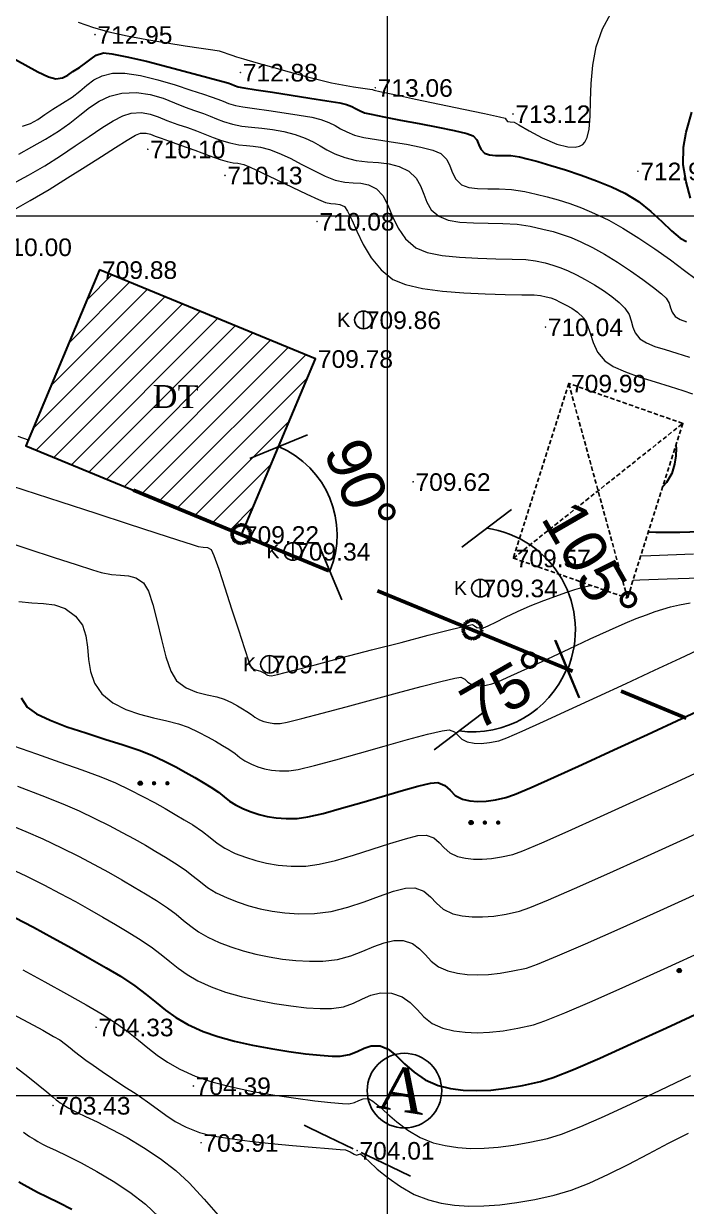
# Model space of a CAD drawing. Header units: feet. Extents: x 3381 to 1374491, y 675186 to 8751562.
# Drawn here: x 686481.6 to 686519.3, y 4375454.9 to 4375522.1 of the extents above; entities that cross this region are included whole.
import ezdxf
from ezdxf.enums import TextEntityAlignment as Align

# ---------------------------------------------------------------- set-up
doc = ezdxf.new("R2010")
doc.units = ezdxf.units.FT
doc.header["$MEASUREMENT"] = 0
doc.header["$PDMODE"] = 34
doc.header["$PDSIZE"] = 0.01
for name, pattern in [('ACAD_ISO02W100', [15, 12, -3]), ('DASHED2', [0.375, 0.25, -0.125]), ('DUZ', [0])]:
    doc.linetypes.add(name, pattern=pattern)
doc.layers.get('0').update_dxf_attribs({"linetype": 'CONTINUOUS'})
doc.layers.get('Defpoints').update_dxf_attribs({"linetype": 'CONTINUOUS'})
for name, color, linetype in [('0_Point_Height', 2, 'CONTINUOUS'), ('0_Point_Point', 7, 'CONTINUOUS'), ('col bitkisi', 7, 'CONTINUOUS'), ('Layer8', 7, 'CONTINUOUS'), ('Lep-Stolb', 7, 'CONTINUOUS'), ('polygon', 5, 'CONTINUOUS'), ('Yazilar', 7, 'CONTINUOUS')]:
    doc.layers.add(name, color=color, linetype=linetype)
for name, color, linetype, lineweight in [('ANA HORIZONTAL', 24, 'CONTINUOUS', 30), ('HORIZANTAL', 24, 'CONTINUOUS', 13), ('km setka', 170, 'CONTINUOUS', 15)]:
    doc.layers.add(name, color=color, linetype=linetype, lineweight=lineweight)
doc.styles.get("Standard").update_dxf_attribs({"font": 'arial.ttf', "height": 2.5})
doc.styles.add('style5', font='ariall.ttf', dxfattribs={"height": 400})
doc.dimstyles.new('ISO-25', dxfattribs={"dimtxt": 2.5, "dimasz": 2.5, "dimexe": 1.25, "dimexo": 0.625, "dimtad": 1, "dimtxsty": 'Standard', "dimblk": 'OBLIQUE', "dimcen": 2.5, "dimadec": 0, "dimazin": 0, "dimtfac": 1, "dimtmove": 0, "dimatfit": 3, "dimldrblk": 'OBLIQUE', "dimfxl": 1, "dimarcsym": 0})

# ---------------------------------------------------------------- blocks, each defined once
blk = doc.blocks.new('_Oblique')
at = {"color": 0, "linetype": 'ByBlock', "lineweight": -2}
blk.add_line((-0.5, -0.5), (0.5, 0.5), dxfattribs=at)
blk = doc.blocks.new('*D24')
at = {"color": 0, "lineweight": -2, "transparency": 16777216}
blk.add_arc((686494.039, 4375493.058), 5.435, 337.61681, 67.18556, dxfattribs=at)
at = {"layer": 'Defpoints', "color": 0, "lineweight": 15, "transparency": 16777216}
for p in [(686498.246, 4375503.059, 709.777), (686498.361, 4375496.354), (686487.901, 4375495.586, 709.273), (686494.039, 4375493.058, 709.223), (686519.337, 4375482.64, 709.019)]:
    blk.add_point(p, dxfattribs=at)
at = {"color": 0, "lineweight": -2, "transparency": 16777216, "xscale": 2.5, "yscale": 2.5, "zscale": 2.5}
for p, rotation in [((686496.147, 4375498.068), 157.1855575495815), ((686499.065, 4375490.988), 247.6168135683002)]:
    blk.add_blockref('_Oblique', p, dxfattribs=dict(at, rotation=rotation))
at = {"color": 0, "lineweight": 25, "transparency": 16777216, "insert": (686500.822, 4375495.854), "char_height": 2.5, "attachment_point": 5, "rotation": 292.40119}
blk.add_mtext('90°', dxfattribs=at)
blk = doc.blocks.new('*D22')
at = {"color": 0, "lineweight": -2, "transparency": 16777216}
blk.add_arc((686507.193, 4375487.641), 5.782, 262.22344, 337.61681, dxfattribs=at)
at = {"layer": 'Defpoints', "color": 0, "lineweight": 15, "transparency": 16777216}
for p in [(686508.868, 4375499.903), (686487.901, 4375495.586, 709.273), (686511.099, 4375483.377), (686519.337, 4375482.64, 709.019), (686496.325, 4375408.056)]:
    blk.add_point(p, dxfattribs=at)
at = {"color": 0, "lineweight": -2, "transparency": 16777216, "xscale": 2.5, "yscale": 2.5, "zscale": 2.5}
for p, rotation in [((686512.54, 4375485.439), 67.6168135668843), ((686506.411, 4375481.912), 172.2234362131593)]:
    blk.add_blockref('_Oblique', p, dxfattribs=dict(at, rotation=rotation))
at = {"color": 0, "lineweight": 25, "transparency": 16777216, "insert": (686509.132, 4375484.273), "char_height": 2.5, "attachment_point": 5, "rotation": 29.92012}
blk.add_mtext('75°', dxfattribs=at)
blk = doc.blocks.new('*D23')
at = {"color": 0, "lineweight": -2, "transparency": 16777216}
blk.add_arc((686507.193, 4375487.641), 5.837, 337.61681, 82.22344, dxfattribs=at)
at = {"layer": 'Defpoints', "color": 0, "lineweight": 15, "transparency": 16777216}
for p in [(686508.868, 4375499.903), (686487.901, 4375495.586, 709.273), (686512.893, 4375488.903), (686519.337, 4375482.64, 709.019), (686496.325, 4375408.056)]:
    blk.add_point(p, dxfattribs=at)
at = {"color": 0, "lineweight": -2, "transparency": 16777216, "xscale": 2.5, "yscale": 2.5, "zscale": 2.5}
for p, rotation in [((686507.983, 4375493.424), 172.2234362131593), ((686512.591, 4375485.418), 247.6168135668843)]:
    blk.add_blockref('_Oblique', p, dxfattribs=dict(at, rotation=rotation))
at = {"color": 0, "lineweight": 25, "transparency": 16777216, "insert": (686513.901, 4375491.501), "char_height": 2.5, "attachment_point": 5, "rotation": 299.92012}
blk.add_mtext('105°', dxfattribs=at)

msp = doc.modelspace()

# ---------------------------------------------------------------- hatches: boundary and pattern name
at = {"lineweight": 15, "ltscale": 15}
h = msp.add_hatch(dxfattribs=at)
h.set_pattern_fill('ANSI31', color=256, scale=8)
h.set_pattern_definition([(45, (4908.6654, 513.1162), (-0.70710678119, 0.70710678119), [])])
h.paths.add_polyline_path([(686485.969, 4375508.115), (686481.762, 4375498.114), (686494.039, 4375493.058), (686498.246, 4375503.059)])
at = {"layer": 'col bitkisi', "ltscale": 1.5}
h = msp.add_hatch(color=256, dxfattribs=at)
edge = h.paths.add_edge_path()
edge.add_arc((686488.279, 4375478.934), 0.125, 0, 360)
h = msp.add_hatch(color=256, dxfattribs=at)
edge = h.paths.add_edge_path()
edge.add_arc((686489.061, 4375478.934), 0.125, 0, 360)
h = msp.add_hatch(color=256, dxfattribs=at)
edge = h.paths.add_edge_path()
edge.add_arc((686489.82, 4375478.934), 0.125, 0, 360)
h = msp.add_hatch(color=256, dxfattribs=at)
edge = h.paths.add_edge_path()
edge.add_arc((686507.097, 4375476.699), 0.125, 0, 360)
h = msp.add_hatch(color=256, dxfattribs=at)
edge = h.paths.add_edge_path()
edge.add_arc((686507.879, 4375476.699), 0.125, 0, 360)
h = msp.add_hatch(color=256, dxfattribs=at)
edge = h.paths.add_edge_path()
edge.add_arc((686508.638, 4375476.699), 0.125, 0, 360)
h = msp.add_hatch(color=256, dxfattribs=at)
edge = h.paths.add_edge_path()
edge.add_arc((686518.94, 4375468.288), 0.125, 0, 360)

# ---------------------------------------------------------------- linework, layer by layer
at = {"linetype": 'Continuous'}
for p, q in [((686485.969, 4375508.115, 1426.376), (686481.762, 4375498.114, 1425.822)), ((686485.969, 4375508.115, 1426.376), (686498.246, 4375503.059, 1426.277)), ((686498.246, 4375503.059, 1426.277), (686494.039, 4375493.058, 1425.723)), ((686481.762, 4375498.114, 1425.822), (686494.039, 4375493.058, 1425.723))]:
    msp.add_line(p, q, dxfattribs=at)
at = {"linetype": 'DASHED2'}
for p, q in [((686512.649, 4375501.66, 1426.491), (686509.5, 4375491.727, 1426.072)), ((686519.139, 4375499.387, 1426.532), (686512.649, 4375501.66, 1426.491)), ((686515.99, 4375489.454, 1426.113), (686512.649, 4375501.66, 1426.491)), ((686509.5, 4375491.727, 1426.072), (686519.139, 4375499.387, 1426.532)), ((686519.139, 4375499.387, 1426.532), (686515.99, 4375489.454, 1426.113)), ((686509.5, 4375491.727, 1426.072), (686515.99, 4375489.454, 1426.113))]:
    msp.add_line(p, q, dxfattribs=at)
at = {"color": 222, "linetype": 'ACAD_ISO02W100', "lineweight": 50}
msp.add_line((686487.901, 4375495.586, 1425.773), (686519.337, 4375482.64, 1425.519), dxfattribs=at)
at = {"color": 7, "lineweight": 30, "elevation": 1426.376}
msp.add_lwpolyline([(686485.969, 4375508.115), (686481.762, 4375498.114), (686494.039, 4375493.058), (686498.246, 4375503.059), (686485.969, 4375508.115)], dxfattribs=at)
at = {"color": 222, "linetype": 'ACAD_ISO02W100', "lineweight": 50}
for centre in [(686494.021, 4375493.093, 1425.723), (686507.175, 4375487.675, 716.5)]:
    msp.add_circle(centre, 0.524, dxfattribs=at)
at = {"color": 7, "linetype": 'DUZ', "lineweight": 25}
msp.add_circle((686503.306, 4375461.465, 2148.531), 2.121, dxfattribs=at)
at = {"linetype": 'Continuous'}
for points, knots in [([(686510.012, 4375551.6, 716.5), (686514.032, 4375544.122, 716.5), (686521.585, 4375530.68, 716.5), (686534.891, 4375512.364, 716.5), (686545.662, 4375492.166, 716.5), (686556.625, 4375474.281, 716.5), (686565.753, 4375456.877, 716.5), (686579.168, 4375438.356, 716.5), (686595.768, 4375424.067, 716.5), (686607.303, 4375409.23, 716.5), (686615.233, 4375398.748, 716.5), (686626.551, 4375386.829, 716.5), (686634.8, 4375376.137, 716.5), (686639.244, 4375370.377, 716.5)], [15.268593, 15.268593, 15.268593, 15.268593, 40.72321, 61.46233, 83.054979, 109.290717, 124.392744, 141.962718, 177.533008, 189.558821, 198.276488, 216.955448, 238.768866, 238.768866, 238.768866, 238.768866]), ([(686507.63, 4375544.568, 716.5), (686503.69, 4375540.805, 716.5), (686503.161, 4375540.754, 716.5), (686501.572, 4375540.595, 716.5), (686500.509, 4375540.478, 716.5), (686497.557, 4375540.071, 716.5), (686495.68, 4375539.717, 716.5), (686492.902, 4375538.839, 716.5), (686491.951, 4375538.468, 716.5), (686490.46, 4375537.731, 716.5), (686489.901, 4375537.414, 716.5), (686488.74, 4375536.659, 716.5), (686488.152, 4375536.212, 716.5), (686487.037, 4375535.263, 716.5), (686486.507, 4375534.759, 716.5), (686485.265, 4375533.488, 716.5), (686484.575, 4375532.701, 716.5), (686483.464, 4375531.383, 716.5), (686483.03, 4375530.853, 716.5), (686482.174, 4375529.807, 716.5), (686481.749, 4375529.286, 716.5), (686480.483, 4375527.731, 716.5), (686479.65, 4375526.703, 716.5), (686477.171, 4375523.635, 716.5), (686475.543, 4375521.612, 716.5), (686472.634, 4375518.017, 716.5), (686471.358, 4375516.447, 716.5), (686469.322, 4375513.968, 716.5), (686468.581, 4375513.07, 716.5), (686467.148, 4375511.349, 716.5), (686466.459, 4375510.526, 716.5), (686465.231, 4375509.072, 716.5), (686464.697, 4375508.443, 716.5), (686463.328, 4375506.842, 716.5), (686462.454, 4375505.837, 716.5), (686461.022, 4375503.895, 716.5), (686460.436, 4375502.985, 716.5), (686459.67, 4375501.332, 716.5), (686459.421, 4375500.628, 716.5), (686459.188, 4375499.506, 716.5), (686459.134, 4375499.113, 716.5), (686459.085, 4375498.319, 716.5), (686459.09, 4375497.923, 716.5), (686459.21, 4375496.323, 716.5), (686459.525, 4375495.15, 716.5), (686460.238, 4375493.306, 716.5), (686460.574, 4375492.599, 716.5), (686461.3, 4375491.263, 716.5), (686461.691, 4375490.631, 716.5), (686462.979, 4375488.709, 716.5), (686463.926, 4375487.515, 716.5), (686465.39, 4375485.581, 716.5), (686465.941, 4375484.83, 716.5), (686466.942, 4375483.299, 716.5), (686467.39, 4375482.522, 716.5), (686468.06, 4375481.052, 716.5), (686468.301, 4375480.365, 716.5), (686468.647, 4375478.929, 716.5), (686468.751, 4375478.188, 716.5), (686468.829, 4375476.591, 716.5), (686468.783, 4375475.737, 716.5), (686468.519, 4375474.057, 716.5), (686468.302, 4375473.226, 716.5), (686467.507, 4375470.992, 716.5), (686466.775, 4375469.639, 716.5), (686465.302, 4375467.492, 716.5), (686464.648, 4375466.664, 716.5), (686463.258, 4375465.056, 716.5), (686462.519, 4375464.273, 716.5), (686461.017, 4375462.721, 716.5), (686460.256, 4375461.952, 716.5), (686458.933, 4375460.568, 716.5), (686458.369, 4375459.96, 716.5), (686457.274, 4375458.707, 716.5), (686456.745, 4375458.068, 716.5), (686455.206, 4375456.121, 716.5), (686454.241, 4375454.784, 716.5), (686452.541, 4375452.32, 716.5), (686451.793, 4375451.199, 716.5), (686450.324, 4375448.93, 716.5), (686449.605, 4375447.784, 716.5), (686447.505, 4375444.309, 716.5), (686446.178, 4375441.946, 716.5), (686443.782, 4375437.257, 716.5), (686442.703, 4375434.936, 716.5), (686441.039, 4375430.912, 716.5), (686440.403, 4375429.228, 716.5), (686439.245, 4375425.822, 716.5), (686438.722, 4375424.105, 716.5), (686437.709, 4375420.477, 716.5), (686437.227, 4375418.564, 716.5), (686436.443, 4375415.272, 716.5), (686436.128, 4375413.895, 716.5), (686435.515, 4375411.13, 716.5), (686435.22, 4375409.742, 716.5), (686434.795, 4375407.569, 716.5), (686434.649, 4375406.794, 716.5), (686434.411, 4375405.394, 716.5), (686434.316, 4375404.775, 716.5), (686434.075, 4375402.811, 716.5), (686434, 4375401.467, 716.5), (686434.002, 4375398.451, 716.5), (686434.124, 4375396.779, 716.5), (686434.564, 4375393.487, 716.5), (686434.88, 4375391.868, 716.5), (686435.52, 4375389.152, 716.5), (686435.813, 4375388.044, 716.5), (686436.379, 4375386.046, 716.5), (686436.644, 4375385.153, 716.5), (686437.137, 4375383.539, 716.5), (686437.363, 4375382.809, 716.5), (686437.859, 4375381.335, 716.5), (686438.128, 4375380.595, 716.5), (686438.584, 4375379.504, 716.5), (686438.741, 4375379.151, 716.5), (686439.243, 4375378.097, 716.5), (686439.605, 4375377.436, 716.5), (686440.286, 4375376.166, 716.5), (686440.605, 4375375.557, 716.5), (686441.004, 4375374.655, 716.5), (686441.125, 4375374.351, 716.5), (686441.312, 4375373.797, 716.5), (686441.382, 4375373.55, 716.5), (686441.505, 4375373.026, 716.5), (686441.557, 4375372.753, 716.5), (686441.691, 4375371.917, 716.5), (686441.754, 4375371.326, 716.5), (686439.569, 4375366.912, 716.5)], [0, 0, 0, 0, 1.504182, 1.504182, 4.512547, 4.512547, 9.897023, 9.897023, 12.795834, 12.795834, 14.604059, 14.604059, 16.662244, 16.662244, 18.72043, 18.72043, 21.69221, 21.69221, 23.690537, 23.690537, 25.688865, 25.688865, 29.68552, 29.68552, 37.678831, 37.678831, 43.858623, 43.858623, 47.338723, 47.338723, 50.479181, 50.479181, 52.843093, 52.843093, 56.452422, 56.452422, 59.343353, 59.343353, 61.301717, 61.301717, 62.310714, 62.310714, 63.319712, 63.319712, 66.426739, 66.426739, 68.50177, 68.50177, 70.576802, 70.576802, 75.092259, 75.092259, 77.984383, 77.984383, 80.876507, 80.876507, 83.368148, 83.368148, 85.859789, 85.859789, 88.693846, 88.693846, 91.527902, 91.527902, 96.504404, 96.504404, 99.813748, 99.813748, 103.123092, 103.123092, 106.359907, 106.359907, 108.778682, 108.778682, 111.197456, 111.197456, 116.035005, 116.035005, 120.025858, 120.025858, 124.016711, 124.016711, 131.998417, 131.998417, 139.538843, 139.538843, 144.840516, 144.840516, 150.142189, 150.142189, 155.992549, 155.992549, 160.212599, 160.212599, 164.43265, 164.43265, 166.77754, 166.77754, 168.584028, 168.584028, 172.423705, 172.423705, 177.221179, 177.221179, 182.018653, 182.018653, 185.384546, 185.384546, 188.140377, 188.140377, 190.397291, 190.397291, 192.654204, 192.654204, 193.73589, 193.73589, 195.899262, 195.899262, 198.062634, 198.062634, 199.190084, 199.190084, 200.13488, 200.13488, 201.079676, 201.079676, 202.923933, 202.923933, 202.923933, 202.923933]), ([(686511.533, 4375538.098, 716.5), (686503.971, 4375537.818, 716.5), (686503.441, 4375537.767, 716.5), (686501.864, 4375537.609, 716.5), (686500.826, 4375537.494, 716.5), (686498.026, 4375537.106, 716.5), (686496.318, 4375536.775, 716.5), (686493.9, 4375536.007, 716.5), (686493.092, 4375535.688, 716.5), (686491.843, 4375535.066, 716.5), (686491.375, 4375534.798, 716.5), (686490.226, 4375534.04, 716.5), (686489.555, 4375533.494, 716.5), (686488.245, 4375532.27, 716.5), (686487.607, 4375531.594, 716.5), (686486.344, 4375530.159, 716.5), (686485.718, 4375529.399, 716.5), (686483.571, 4375526.778, 716.5), (686482.092, 4375524.953, 716.5), (686479.164, 4375521.327, 716.5), (686477.715, 4375519.527, 716.5), (686473.328, 4375514.104, 716.5), (686470.351, 4375510.462, 716.5), (686466.632, 4375506.089, 716.5), (686466.148, 4375505.527, 716.5), (686465.206, 4375504.417, 716.5), (686464.75, 4375503.867, 716.5), (686463.763, 4375502.579, 716.5), (686463.265, 4375501.843, 716.5), (686462.579, 4375500.524, 716.5), (686462.352, 4375499.938, 716.5), (686462.164, 4375499.098, 716.5), (686462.125, 4375498.838, 716.5), (686462.088, 4375498.309, 716.5), (686462.09, 4375498.033, 716.5), (686462.174, 4375496.923, 716.5), (686462.405, 4375496.021, 716.5), (686462.956, 4375494.595, 716.5), (686463.201, 4375494.066, 716.5), (686463.738, 4375493.046, 716.5), (686464.032, 4375492.551, 716.5), (686465.116, 4375490.871, 716.5), (686466.008, 4375489.725, 716.5), (686467.527, 4375487.734, 716.5), (686468.14, 4375486.918, 716.5), (686469.31, 4375485.182, 716.5), (686469.865, 4375484.264, 716.5), (686470.611, 4375482.71, 716.5), (686470.858, 4375482.115, 716.5), (686471.268, 4375480.88, 716.5), (686471.429, 4375480.249, 716.5), (686471.786, 4375478.335, 716.5), (686471.855, 4375477.03, 716.5), (686471.685, 4375474.628, 716.5), (686471.484, 4375473.534, 716.5), (686470.882, 4375471.423, 716.5), (686470.481, 4375470.404, 716.5), (686469.527, 4375468.465, 716.5), (686468.975, 4375467.544, 716.5), (686467.595, 4375465.529, 716.5), (686466.731, 4375464.464, 716.5), (686464.947, 4375462.458, 716.5), (686464.026, 4375461.513, 716.5), (686462.36, 4375459.806, 716.5), (686461.61, 4375459.04, 716.5), (686460.433, 4375457.765, 716.5), (686459.988, 4375457.261, 716.5), (686459.116, 4375456.226, 716.5), (686458.69, 4375455.697, 716.5), (686457.436, 4375454.081, 716.5), (686456.632, 4375452.964, 716.5), (686455.105, 4375450.755, 716.5), (686454.378, 4375449.668, 716.5), (686452.957, 4375447.479, 716.5), (686452.262, 4375446.374, 716.5), (686450.232, 4375443.031, 716.5), (686448.952, 4375440.763, 716.5), (686446.576, 4375436.147, 716.5), (686445.479, 4375433.8, 716.5), (686443.825, 4375429.797, 716.5), (686443.208, 4375428.163, 716.5), (686442.086, 4375424.855, 716.5), (686441.577, 4375423.178, 716.5), (686440.58, 4375419.596, 716.5), (686440.1, 4375417.686, 716.5), (686439.329, 4375414.433, 716.5), (686439.023, 4375413.093, 716.5), (686438.431, 4375410.42, 716.5), (686438.148, 4375409.085, 716.5), (686437.733, 4375406.959, 716.5), (686437.584, 4375406.164, 716.5), (686437.35, 4375404.776, 716.5), (686437.261, 4375404.179, 716.5), (686437.124, 4375402.985, 716.5), (686437.075, 4375402.385, 716.5), (686436.98, 4375400.576, 716.5), (686436.989, 4375399.361, 716.5), (686437.178, 4375396.228, 716.5), (686437.458, 4375394.319, 716.5), (686438.248, 4375390.512, 716.5), (686438.756, 4375388.613, 716.5), (686439.501, 4375386.072, 716.5), (686439.695, 4375385.431, 716.5), (686440.088, 4375384.153, 716.5), (686440.286, 4375383.524, 716.5), (686440.681, 4375382.362, 716.5), (686440.876, 4375381.825, 716.5), (686441.227, 4375380.952, 716.5), (686441.376, 4375380.607, 716.5), (686441.657, 4375380, 716.5), (686441.789, 4375379.734, 716.5), (686442.069, 4375379.19, 716.5), (686442.215, 4375378.915, 716.5), (686442.666, 4375378.074, 716.5), (686442.982, 4375377.495, 716.5), (686443.507, 4375376.423, 716.5), (686443.724, 4375375.943, 716.5), (686444.043, 4375375.1, 716.5), (686444.161, 4375374.747, 716.5), (686444.358, 4375374.028, 716.5), (686444.436, 4375373.671, 716.5), (686444.63, 4375372.612, 716.5), (686444.707, 4375371.924, 716.5), (686444.785, 4375371.182, 716.5), (686444.794, 4375371.101, 716.5), (686446.528, 4375366.789, 716.5)], [0, 0, 0, 0, 1.519576, 1.519576, 4.558728, 4.558728, 9.930594, 9.930594, 12.837598, 12.837598, 14.698947, 14.698947, 17.596272, 17.596272, 20.493598, 20.493598, 23.430765, 23.430765, 30.540606, 30.540606, 37.650448, 37.650448, 51.870131, 51.870131, 53.943342, 53.943342, 56.016553, 56.016553, 58.839775, 58.839775, 61.186701, 61.186701, 62.257023, 62.257023, 63.327345, 63.327345, 66.426341, 66.426341, 68.26825, 68.26825, 70.110159, 70.110159, 74.62153, 74.62153, 77.595, 77.595, 80.568471, 80.568471, 82.304355, 82.304355, 84.04024, 84.04024, 87.512009, 87.512009, 90.504027, 90.504027, 93.496045, 93.496045, 96.488063, 96.488063, 100.372173, 100.372173, 104.256283, 104.256283, 107.517701, 107.517701, 109.618427, 109.618427, 111.719153, 111.719153, 115.920605, 115.920605, 119.858792, 119.858792, 123.796978, 123.796978, 131.673352, 131.673352, 139.553481, 139.553481, 144.894421, 144.894421, 150.235361, 150.235361, 156.190392, 156.190392, 160.321983, 160.321983, 164.453574, 164.453574, 166.899961, 166.899961, 168.797126, 168.797126, 170.694291, 170.694291, 174.488621, 174.488621, 180.488906, 180.488906, 186.48919, 186.48919, 188.508696, 188.508696, 190.528201, 190.528201, 192.322947, 192.322947, 193.52533, 193.52533, 194.478712, 194.478712, 195.432094, 195.432094, 197.338858, 197.338858, 198.784376, 198.784376, 199.759029, 199.759029, 200.733681, 200.733681, 202.682985, 202.682985, 202.923933, 202.923933, 202.923933, 202.923933])]:
    msp.add_open_spline(points, degree=3, knots=knots, dxfattribs=at)
at = {"layer": '0_Point_Point'}
for p in [(686485.702, 4375521.478, 1429.454), (686493.974, 4375519.334, 1429.382), (686501.647, 4375518.464, 1429.557), (686509.477, 4375516.973, 1429.62), (686488.708, 4375514.969, 1426.601), (686516.587, 4375513.722, 1429.401), (686493.098, 4375513.488, 1426.635), (686498.336, 4375510.861, 1426.575), (686485.969, 4375508.115, 1426.376), (686500.974, 4375505.267, 1426.357), (686511.326, 4375504.861, 1426.542), (686498.246, 4375503.059, 1426.277), (686512.649, 4375501.66, 1426.491), (686519.139, 4375499.387, 1426.532), (686503.799, 4375496.067, 1426.116), (686494.039, 4375493.058, 1425.723), (686496.958, 4375492.105, 1425.837), (686509.5, 4375491.727, 1426.072), (686507.62, 4375490.021, 1425.843), (686495.627, 4375485.694, 1425.622), (686485.763, 4375465.067, 1420.827), (686491.295, 4375461.727, 1420.888), (686483.315, 4375460.617, 1419.935), (686491.736, 4375458.502, 1420.413), (686500.613, 4375458.058, 1420.507)]:
    msp.add_point(p, dxfattribs=at)
at = {"layer": 'ANA HORIZONTAL', "color": 16, "lineweight": 30}
for points, elevation in [([(686480.971, 4375520.181), (686481.729, 4375519.764), (686482.449, 4375519.377), (686483.055, 4375519.091), (686483.474, 4375518.98), (686483.855, 4375519.036), (686484.154, 4375519.184), (686484.45, 4375519.391), (686484.823, 4375519.624), (686485.191, 4375519.871), (686485.479, 4375520.114), (686485.779, 4375520.317), (686486.181, 4375520.442), (686486.658, 4375520.401), (686487.519, 4375520.229), (686488.629, 4375519.967), (686489.855, 4375519.656), (686491.064, 4375519.337), (686492.122, 4375519.049), (686492.896, 4375518.835), (686493.251, 4375518.735), (686493.467, 4375518.659), (686493.635, 4375518.59), (686493.852, 4375518.521), (686494.177, 4375518.464), (686494.865, 4375518.355), (686495.8, 4375518.21), (686496.862, 4375518.046), (686497.933, 4375517.879), (686498.895, 4375517.724), (686499.629, 4375517.598), (686500.018, 4375517.516), (686500.308, 4375517.403), (686500.524, 4375517.284), (686500.74, 4375517.163), (686501.029, 4375517.044), (686501.412, 4375516.954), (686502.135, 4375516.811), (686503.084, 4375516.631), (686504.144, 4375516.43), (686505.2, 4375516.223), (686506.14, 4375516.027), (686506.847, 4375515.857), (686507.209, 4375515.729), (686507.423, 4375515.496), (686507.534, 4375515.229), (686507.645, 4375514.967), (686507.862, 4375514.749), (686508.141, 4375514.651), (686508.488, 4375514.622), (686508.894, 4375514.621), (686509.351, 4375514.606), (686509.85, 4375514.534), (686510.277, 4375514.429), (686510.885, 4375514.265), (686511.629, 4375514.049), (686512.465, 4375513.79), (686513.349, 4375513.496), (686514.237, 4375513.174), (686515.085, 4375512.832), (686515.849, 4375512.479), (686516.619, 4375512.004), (686517.314, 4375511.438), (686517.938, 4375510.854), (686518.495, 4375510.323), (686518.989, 4375509.916), (686519.342, 4375509.728)], 1429), ([(686519.571, 4375512.182), (686519.327, 4375513.111), (686519.166, 4375514.092), (686519.17, 4375515.086), (686519.337, 4375515.941), (686519.658, 4375517.07)], 1429), ([(686518.74, 4375498.127), (686518.765, 4375497.985), (686518.751, 4375497.543), (686518.658, 4375497.07), (686518.506, 4375496.544), (686518.212, 4375496.037), (686518.002, 4375495.801)], 1426.5), ([(686517.187, 4375493.229), (686517.604, 4375493.206), (686518.978, 4375493.21), (686520.679, 4375493.266)], 1426.5)]:
    msp.add_lwpolyline(points, dxfattribs=dict(at, elevation=elevation))
at = {"layer": 'ANA HORIZONTAL', "color": 32, "lineweight": 30}
for points, elevation in [([(686481.5, 4375483.794), (686481.848, 4375483.265), (686482.367, 4375482.888), (686483.146, 4375482.515), (686484.108, 4375482.148), (686485.174, 4375481.792), (686486.268, 4375481.449), (686487.31, 4375481.124), (686488.223, 4375480.82), (686488.929, 4375480.54), (686489.654, 4375480.194), (686490.297, 4375479.865), (686490.87, 4375479.553), (686491.385, 4375479.258), (686491.855, 4375478.98), (686492.291, 4375478.717), (686492.722, 4375478.427), (686493.049, 4375478.166), (686493.347, 4375477.926), (686493.687, 4375477.701), (686494.143, 4375477.482), (686494.588, 4375477.313), (686495.037, 4375477.168), (686495.506, 4375477.052), (686496.013, 4375476.971), (686496.575, 4375476.929), (686497.208, 4375476.931), (686497.816, 4375477.018), (686498.684, 4375477.223), (686499.73, 4375477.511), (686500.874, 4375477.845), (686502.034, 4375478.191), (686503.128, 4375478.513), (686504.075, 4375478.776), (686504.792, 4375478.944), (686505.2, 4375478.982), (686505.608, 4375478.81), (686505.897, 4375478.534), (686506.188, 4375478.243), (686506.602, 4375478.028), (686507.022, 4375477.938), (686507.466, 4375477.904), (686507.947, 4375477.924), (686508.478, 4375477.997), (686509.071, 4375478.12), (686509.565, 4375478.301), (686510.509, 4375478.701), (686511.819, 4375479.282), (686513.414, 4375480.003), (686515.212, 4375480.826), (686517.129, 4375481.709), (686519.084, 4375482.613), (686520.995, 4375483.498)], 1424), ([(686481.146, 4375471.312), (686482.204, 4375470.747), (686483.297, 4375470.153), (686484.38, 4375469.554), (686485.411, 4375468.973), (686486.348, 4375468.435), (686487.148, 4375467.962), (686487.965, 4375467.429), (686488.622, 4375466.935), (686489.184, 4375466.473), (686489.721, 4375466.038), (686490.3, 4375465.623), (686490.989, 4375465.221), (686491.855, 4375464.826), (686492.69, 4375464.534), (686493.641, 4375464.274), (686494.663, 4375464.045), (686495.708, 4375463.851), (686496.729, 4375463.69), (686497.681, 4375463.566), (686498.515, 4375463.479), (686499.185, 4375463.431), (686499.645, 4375463.423), (686500.182, 4375463.514), (686500.615, 4375463.692), (686501.006, 4375463.883), (686501.42, 4375464.012), (686501.917, 4375464.006), (686502.374, 4375463.815), (686502.829, 4375463.454), (686503.312, 4375462.996), (686503.852, 4375462.512), (686504.478, 4375462.075), (686505.22, 4375461.758), (686505.923, 4375461.593), (686506.65, 4375461.496), (686507.413, 4375461.465), (686508.223, 4375461.5), (686509.09, 4375461.597), (686510.025, 4375461.757), (686511.04, 4375461.977), (686511.766, 4375462.215), (686512.913, 4375462.674), (686514.414, 4375463.319), (686516.201, 4375464.116), (686518.207, 4375465.031), (686520.366, 4375466.03)], 1421.5), ([(686481.377, 4375456.285), (686481.673, 4375456.113), (686482.046, 4375455.896), (686482.437, 4375455.69), (686482.981, 4375455.43), (686483.644, 4375455.11), (686484.394, 4375454.723)], 1419)]:
    msp.add_lwpolyline(points, dxfattribs=dict(at, elevation=elevation))
at = {"layer": 'col bitkisi', "lineweight": 13, "ltscale": 1.5}
for centre in [(686488.279, 4375478.934, 716.5), (686507.097, 4375476.699, 716.5), (686518.94, 4375468.288, 716.5)]:
    msp.add_circle(centre, 0.125, dxfattribs=at)
at = {"layer": 'HORIZANTAL', "color": 16, "linetype": 'Continuous', "lineweight": 20, "elevation": 1429.5}
msp.add_lwpolyline([(686484.752, 4375522.201), (686485.609, 4375521.885), (686486.487, 4375521.64), (686487.528, 4375521.411), (686488.653, 4375521.202), (686489.783, 4375521.015), (686490.838, 4375520.853), (686491.738, 4375520.721), (686492.405, 4375520.621), (686492.758, 4375520.558), (686493.043, 4375520.473), (686493.261, 4375520.394), (686493.478, 4375520.31), (686493.76, 4375520.215), (686494.146, 4375520.102), (686494.845, 4375519.903), (686495.747, 4375519.65), (686496.739, 4375519.375), (686497.711, 4375519.112), (686498.551, 4375518.892), (686499.148, 4375518.748), (686499.782, 4375518.623), (686500.407, 4375518.519), (686500.947, 4375518.439), (686501.33, 4375518.387), (686501.48, 4375518.367), (686501.532, 4375518.343), (686501.584, 4375518.319), (686501.907, 4375518.251), (686502.748, 4375518.074), (686503.936, 4375517.824), (686505.297, 4375517.537), (686506.661, 4375517.249), (686507.853, 4375516.995), (686508.703, 4375516.811), (686509.038, 4375516.732), (686509.101, 4375516.636), (686509.165, 4375516.543), (686509.314, 4375516.524), (686509.549, 4375516.501), (686509.82, 4375516.35), (686510.391, 4375516.013), (686511.146, 4375515.61), (686511.971, 4375515.26), (686512.604, 4375515.097), (686513.026, 4375515.084), (686513.267, 4375515.141), (686513.373, 4375515.192), (686513.445, 4375515.241), (686513.568, 4375515.371), (686513.705, 4375515.635), (686513.816, 4375516.105), (686513.877, 4375516.851), (686513.898, 4375517.734), (686513.927, 4375518.713), (686514.016, 4375519.746), (686514.212, 4375520.791), (686514.566, 4375521.807), (686515.05, 4375522.684)], dxfattribs=at)
at = {"layer": 'HORIZANTAL', "color": 32, "linetype": 'Continuous', "lineweight": 13}
for points, elevation in [([(686481.581, 4375516.283), (686482.041, 4375516.432), (686482.449, 4375516.657), (686482.854, 4375516.937), (686483.306, 4375517.252), (686483.854, 4375517.582), (686484.398, 4375517.924), (686484.839, 4375518.275), (686485.234, 4375518.611), (686485.639, 4375518.91), (686486.112, 4375519.148), (686486.707, 4375519.302), (686487.41, 4375519.302), (686488.299, 4375519.157), (686489.281, 4375518.916), (686490.264, 4375518.626), (686491.157, 4375518.336), (686491.868, 4375518.094), (686492.304, 4375517.95), (686492.697, 4375517.817), (686492.997, 4375517.694), (686493.298, 4375517.576), (686493.693, 4375517.457), (686494.114, 4375517.377), (686494.777, 4375517.277), (686495.591, 4375517.163), (686496.466, 4375517.04), (686497.312, 4375516.913), (686498.038, 4375516.786), (686498.555, 4375516.664), (686499.011, 4375516.494), (686499.36, 4375516.316), (686499.672, 4375516.133), (686500.019, 4375515.95), (686500.474, 4375515.769), (686500.986, 4375515.644), (686501.707, 4375515.519), (686502.548, 4375515.388), (686503.424, 4375515.249), (686504.245, 4375515.095), (686504.926, 4375514.922), (686505.379, 4375514.725), (686505.71, 4375514.395), (686505.896, 4375514.018), (686506.036, 4375513.629), (686506.225, 4375513.263), (686506.559, 4375512.955), (686506.97, 4375512.796), (686507.469, 4375512.734), (686508.045, 4375512.724), (686508.69, 4375512.722), (686509.394, 4375512.684), (686510.15, 4375512.566), (686510.801, 4375512.419), (686511.431, 4375512.265), (686512.059, 4375512.091), (686512.705, 4375511.884), (686513.386, 4375511.63), (686514.121, 4375511.316), (686514.929, 4375510.93), (686515.736, 4375510.483), (686516.629, 4375509.924), (686517.549, 4375509.305), (686518.44, 4375508.675), (686519.243, 4375508.086), (686519.9, 4375507.589)], 1428.5), ([(686481.368, 4375514.691), (686482.105, 4375515.109), (686482.886, 4375515.54), (686483.625, 4375515.988), (686484.264, 4375516.453), (686484.84, 4375516.91), (686485.388, 4375517.335), (686485.946, 4375517.701), (686486.549, 4375517.985), (686487.234, 4375518.161), (686488.069, 4375518.2), (686488.85, 4375518.085), (686489.573, 4375517.872), (686490.235, 4375517.612), (686490.831, 4375517.359), (686491.357, 4375517.165), (686491.866, 4375516.997), (686492.262, 4375516.84), (686492.623, 4375516.691), (686493.022, 4375516.543), (686493.534, 4375516.393), (686494.049, 4375516.29), (686494.604, 4375516.22), (686495.192, 4375516.159), (686495.806, 4375516.086), (686496.442, 4375515.978), (686497.092, 4375515.813), (686497.666, 4375515.605), (686498.117, 4375515.388), (686498.507, 4375515.166), (686498.897, 4375514.941), (686499.347, 4375514.716), (686499.918, 4375514.494), (686500.568, 4375514.335), (686501.207, 4375514.258), (686501.831, 4375514.211), (686502.433, 4375514.141), (686503.008, 4375513.995), (686503.55, 4375513.722), (686503.966, 4375513.33), (686504.222, 4375512.885), (686504.399, 4375512.416), (686504.576, 4375511.953), (686504.835, 4375511.525), (686505.256, 4375511.161), (686505.791, 4375510.947), (686506.465, 4375510.832), (686507.234, 4375510.784), (686508.059, 4375510.769), (686508.897, 4375510.755), (686509.708, 4375510.71), (686510.45, 4375510.599), (686511.174, 4375510.435), (686511.765, 4375510.288), (686512.283, 4375510.133), (686512.79, 4375509.946), (686513.345, 4375509.703), (686514.009, 4375509.38), (686514.689, 4375509.007), (686515.427, 4375508.552), (686516.172, 4375508.057), (686516.872, 4375507.564), (686517.477, 4375507.113), (686517.933, 4375506.747), (686518.192, 4375506.507), (686518.362, 4375506.229), (686518.442, 4375505.961), (686518.527, 4375505.705), (686518.714, 4375505.457), (686518.986, 4375505.288), (686519.358, 4375505.151)], 1428), ([(686480.967, 4375512.99), (686481.917, 4375513.498), (686482.844, 4375514.03), (686483.734, 4375514.595), (686484.578, 4375515.162), (686485.366, 4375515.702), (686486.088, 4375516.187), (686486.734, 4375516.588), (686487.295, 4375516.875), (686487.761, 4375517.02), (686488.35, 4375517.052), (686488.838, 4375516.968), (686489.296, 4375516.803), (686489.796, 4375516.595), (686490.411, 4375516.38), (686490.964, 4375516.2), (686491.476, 4375516.011), (686491.96, 4375515.82), (686492.428, 4375515.637), (686492.895, 4375515.47), (686493.374, 4375515.329), (686493.892, 4375515.223), (686494.314, 4375515.176), (686494.702, 4375515.146), (686495.12, 4375515.089), (686495.629, 4375514.961), (686496.169, 4375514.753), (686496.8, 4375514.453), (686497.478, 4375514.106), (686498.16, 4375513.755), (686498.803, 4375513.445), (686499.363, 4375513.22), (686499.917, 4375513.091), (686500.392, 4375513.058), (686500.827, 4375513.038), (686501.257, 4375512.951), (686501.721, 4375512.718), (686502.075, 4375512.335), (686502.356, 4375511.789), (686502.625, 4375511.149), (686502.941, 4375510.486), (686503.364, 4375509.869), (686503.953, 4375509.368), (686504.599, 4375509.105), (686505.449, 4375508.932), (686506.431, 4375508.828), (686507.472, 4375508.773), (686508.497, 4375508.747), (686509.434, 4375508.728), (686510.21, 4375508.696), (686510.751, 4375508.631), (686511.309, 4375508.504), (686511.754, 4375508.388), (686512.153, 4375508.255), (686512.575, 4375508.078), (686513.089, 4375507.83), (686513.592, 4375507.565), (686514.111, 4375507.264), (686514.622, 4375506.94), (686515.097, 4375506.605), (686515.511, 4375506.268), (686515.837, 4375505.943), (686516.081, 4375505.571), (686516.208, 4375505.211), (686516.299, 4375504.864), (686516.438, 4375504.527), (686516.704, 4375504.199), (686517.069, 4375503.96), (686517.552, 4375503.763), (686518.134, 4375503.581), (686518.795, 4375503.388), (686519.517, 4375503.155)], 1427.5), ([(686480.949, 4375511.455), (686482.015, 4375512.052), (686483.091, 4375512.69), (686484.144, 4375513.341), (686485.146, 4375513.974), (686486.064, 4375514.563), (686486.868, 4375515.076), (686487.527, 4375515.486), (686488.011, 4375515.764), (686488.288, 4375515.88), (686488.606, 4375515.889), (686488.867, 4375515.823), (686489.132, 4375515.715), (686489.464, 4375515.596), (686489.891, 4375515.451), (686490.573, 4375515.206), (686491.377, 4375514.913), (686492.173, 4375514.623), (686492.829, 4375514.39), (686493.215, 4375514.265), (686493.555, 4375514.205), (686493.831, 4375514.182), (686494.166, 4375514.11), (686494.527, 4375513.959), (686495.183, 4375513.653), (686496.017, 4375513.254), (686496.914, 4375512.823), (686497.756, 4375512.42), (686498.426, 4375512.107), (686498.808, 4375511.945), (686499.12, 4375511.879), (686499.382, 4375511.867), (686499.628, 4375511.836), (686499.891, 4375511.714), (686500.073, 4375511.459), (686500.304, 4375510.963), (686500.597, 4375510.304), (686500.965, 4375509.559), (686501.421, 4375508.804), (686501.978, 4375508.117), (686502.65, 4375507.574), (686503.372, 4375507.273), (686504.341, 4375507.053), (686505.475, 4375506.902), (686506.69, 4375506.804), (686507.901, 4375506.748), (686509.027, 4375506.719), (686509.983, 4375506.704), (686510.685, 4375506.69), (686511.051, 4375506.663), (686511.375, 4375506.589), (686511.627, 4375506.517), (686511.87, 4375506.423), (686512.169, 4375506.281), (686512.507, 4375506.114), (686512.832, 4375505.936), (686513.153, 4375505.705), (686513.483, 4375505.378), (686513.701, 4375504.999), (686513.863, 4375504.514), (686514.037, 4375503.976), (686514.291, 4375503.434), (686514.695, 4375502.941), (686515.183, 4375502.623), (686515.878, 4375502.315), (686516.701, 4375502.022), (686517.573, 4375501.748), (686518.415, 4375501.494), (686519.147, 4375501.265), (686519.69, 4375501.065)], 1427), ([(686481.306, 4375498.658), (686481.906, 4375498.455)], 1426), ([(686479.526, 4375496.298), (686481.648, 4375495.612), (686483.751, 4375494.931), (686485.756, 4375494.281), (686487.586, 4375493.688), (686489.161, 4375493.177), (686490.404, 4375492.774), (686491.235, 4375492.506), (686491.576, 4375492.397), (686491.864, 4375492.354), (686492.1, 4375492.332), (686492.317, 4375492.216), (686492.471, 4375491.877), (686492.743, 4375491.107), (686493.091, 4375490.05), (686493.477, 4375488.85), (686493.859, 4375487.653), (686494.199, 4375486.601), (686494.456, 4375485.839), (686494.591, 4375485.512), (686494.777, 4375485.395), (686494.976, 4375485.343), (686495.123, 4375485.307), (686495.275, 4375485.228), (686495.376, 4375485.169), (686495.445, 4375485.121), (686495.516, 4375485.077), (686495.617, 4375485.05), (686495.746, 4375485.035), (686496.08, 4375485.118), (686496.95, 4375485.343), (686498.223, 4375485.673), (686499.764, 4375486.074), (686501.44, 4375486.51), (686503.118, 4375486.944), (686504.663, 4375487.343), (686505.943, 4375487.67), (686506.823, 4375487.89), (686507.17, 4375487.967), (686507.299, 4375487.883), (686507.431, 4375487.789), (686507.56, 4375487.768), (686507.711, 4375487.774), (686507.89, 4375487.806), (686508.099, 4375487.895), (686508.504, 4375488.094), (686509.061, 4375488.37), (686509.728, 4375488.688), (686510.464, 4375489.016), (686511.226, 4375489.319), (686511.91, 4375489.572), (686512.48, 4375489.778), (686513, 4375489.949), (686513.531, 4375490.097), (686513.91, 4375490.183)], 1425.5), ([(686480.189, 4375492.816), (686481.878, 4375492.263), (686483.388, 4375491.77), (686484.64, 4375491.363), (686485.554, 4375491.07), (686486.052, 4375490.916), (686486.64, 4375490.802), (686487.15, 4375490.767), (686487.608, 4375490.73), (686488.035, 4375490.61), (686488.456, 4375490.327), (686488.742, 4375489.858), (686488.999, 4375489.087), (686489.242, 4375488.13), (686489.484, 4375487.102), (686489.739, 4375486.121), (686490.021, 4375485.302), (686490.343, 4375484.763), (686490.88, 4375484.356), (686491.479, 4375484.109), (686492.081, 4375483.96), (686492.628, 4375483.85), (686493.059, 4375483.718), (686493.463, 4375483.521), (686493.803, 4375483.339), (686494.092, 4375483.172), (686494.348, 4375483.019), (686494.599, 4375482.84), (686494.793, 4375482.686), (686495.058, 4375482.545), (686495.314, 4375482.451), (686495.581, 4375482.38), (686495.88, 4375482.339), (686496.234, 4375482.334), (686496.639, 4375482.414), (686497.472, 4375482.62), (686498.624, 4375482.922), (686499.987, 4375483.286), (686501.452, 4375483.68), (686502.91, 4375484.072), (686504.254, 4375484.429), (686505.375, 4375484.72), (686506.164, 4375484.911), (686506.513, 4375484.972), (686506.747, 4375484.855), (686506.917, 4375484.677), (686507.154, 4375484.535), (686507.396, 4375484.488), (686507.657, 4375484.48), (686507.949, 4375484.511), (686508.284, 4375484.578), (686508.647, 4375484.719), (686509.358, 4375485.036), (686510.326, 4375485.483), (686511.461, 4375486.013), (686512.672, 4375486.58), (686513.87, 4375487.139), (686514.965, 4375487.642), (686515.865, 4375488.043), (686516.482, 4375488.296), (686517.076, 4375488.516), (686517.564, 4375488.692), (686518, 4375488.835), (686518.442, 4375488.958), (686518.945, 4375489.071), (686519.566, 4375489.186)], 1425), ([(686516.75, 4375491.852), (686517.324, 4375491.876), (686519.739, 4375491.981)], 1426), ([(686516.314, 4375490.476), (686516.691, 4375490.495), (686518.256, 4375490.555), (686520.136, 4375490.616)], 1425.5), ([(686481.367, 4375489.262), (686482.111, 4375489.196), (686482.782, 4375489.16), (686483.404, 4375489.074), (686484.001, 4375488.86), (686484.595, 4375488.439), (686484.988, 4375487.918), (686485.191, 4375487.317), (686485.281, 4375486.661), (686485.337, 4375485.978), (686485.44, 4375485.291), (686485.666, 4375484.628), (686486.096, 4375484.014), (686486.721, 4375483.509), (686487.45, 4375483.134), (686488.235, 4375482.858), (686489.029, 4375482.65), (686489.785, 4375482.48), (686490.456, 4375482.317), (686490.994, 4375482.129), (686491.588, 4375481.843), (686492.104, 4375481.574), (686492.554, 4375481.323), (686492.955, 4375481.087), (686493.319, 4375480.868), (686493.679, 4375480.621), (686493.946, 4375480.402), (686494.221, 4375480.203), (686494.6, 4375480.014), (686494.97, 4375479.875), (686495.346, 4375479.762), (686495.75, 4375479.68), (686496.201, 4375479.635), (686496.721, 4375479.632), (686497.264, 4375479.724), (686498.194, 4375479.952), (686499.395, 4375480.274), (686500.753, 4375480.652), (686502.152, 4375481.046), (686503.477, 4375481.415), (686504.613, 4375481.719), (686505.444, 4375481.92), (686505.857, 4375481.977), (686506.154, 4375481.852), (686506.364, 4375481.651), (686506.576, 4375481.439), (686506.878, 4375481.281), (686507.263, 4375481.206), (686507.679, 4375481.194), (686508.145, 4375481.242), (686508.678, 4375481.349), (686509.129, 4375481.518), (686510.006, 4375481.898), (686511.215, 4375482.443), (686512.664, 4375483.107), (686514.261, 4375483.845), (686515.911, 4375484.611), (686517.524, 4375485.36), (686519.005, 4375486.047), (686520.263, 4375486.624)], 1424.5), ([(686481.061, 4375481.065), (686482.381, 4375480.604), (686483.709, 4375480.142), (686484.957, 4375479.7), (686486.038, 4375479.297), (686486.865, 4375478.951), (686487.684, 4375478.562), (686488.423, 4375478.189), (686489.092, 4375477.833), (686489.701, 4375477.492), (686490.258, 4375477.168), (686490.776, 4375476.859), (686491.262, 4375476.566), (686491.826, 4375476.187), (686492.255, 4375475.846), (686492.644, 4375475.532), (686493.089, 4375475.237), (686493.685, 4375474.951), (686494.268, 4375474.729), (686494.854, 4375474.539), (686495.468, 4375474.389), (686496.132, 4375474.283), (686496.867, 4375474.227), (686497.696, 4375474.229), (686498.462, 4375474.329), (686499.39, 4375474.552), (686500.412, 4375474.853), (686501.46, 4375475.188), (686502.465, 4375475.514), (686503.359, 4375475.784), (686504.075, 4375475.957), (686504.543, 4375475.987), (686504.975, 4375475.827), (686505.29, 4375475.567), (686505.568, 4375475.266), (686505.887, 4375474.982), (686506.326, 4375474.774), (686506.769, 4375474.673), (686507.232, 4375474.623), (686507.723, 4375474.621), (686508.253, 4375474.665), (686508.831, 4375474.756), (686509.465, 4375474.891), (686510.035, 4375475.097), (686511.115, 4375475.551), (686512.618, 4375476.212), (686514.459, 4375477.039), (686516.549, 4375477.989), (686518.801, 4375479.021), (686521.13, 4375480.093)], 1423.5), ([(686481.287, 4375478.762), (686482.683, 4375478.232), (686483.883, 4375477.756), (686484.8, 4375477.363), (686485.691, 4375476.94), (686486.506, 4375476.534), (686487.252, 4375476.143), (686487.937, 4375475.768), (686488.569, 4375475.407), (686489.157, 4375475.062), (686489.709, 4375474.731), (686490.233, 4375474.415), (686490.829, 4375474.022), (686491.295, 4375473.661), (686491.699, 4375473.328), (686492.11, 4375473.014), (686492.597, 4375472.713), (686493.228, 4375472.42), (686493.845, 4375472.182), (686494.463, 4375471.973), (686495.1, 4375471.798), (686495.773, 4375471.661), (686496.5, 4375471.567), (686497.297, 4375471.521), (686498.183, 4375471.528), (686499.132, 4375471.644), (686500.086, 4375471.885), (686501.016, 4375472.195), (686501.892, 4375472.517), (686502.682, 4375472.795), (686503.357, 4375472.972), (686503.887, 4375472.991), (686504.41, 4375472.798), (686504.793, 4375472.483), (686505.13, 4375472.117), (686505.517, 4375471.773), (686506.049, 4375471.52), (686506.587, 4375471.398), (686507.149, 4375471.337), (686507.745, 4375471.334), (686508.388, 4375471.389), (686509.089, 4375471.499), (686509.859, 4375471.663), (686510.432, 4375471.865), (686511.496, 4375472.306), (686512.979, 4375472.95), (686514.809, 4375473.764), (686516.914, 4375474.713), (686519.221, 4375475.763), (686521.658, 4375476.879)], 1423), ([(686480.539, 4375476.702), (686481.77, 4375476.196), (686482.735, 4375475.774), (686483.797, 4375475.271), (686484.766, 4375474.787), (686485.654, 4375474.322), (686486.47, 4375473.875), (686487.223, 4375473.446), (686487.924, 4375473.034), (686488.581, 4375472.641), (686489.205, 4375472.264), (686489.824, 4375471.86), (686490.321, 4375471.486), (686490.747, 4375471.136), (686491.154, 4375470.807), (686491.593, 4375470.492), (686492.114, 4375470.188), (686492.77, 4375469.888), (686493.436, 4375469.64), (686494.134, 4375469.418), (686494.858, 4375469.227), (686495.603, 4375469.068), (686496.362, 4375468.946), (686497.131, 4375468.863), (686497.902, 4375468.822), (686498.67, 4375468.826), (686499.501, 4375468.926), (686500.253, 4375469.128), (686500.936, 4375469.386), (686501.564, 4375469.649), (686502.147, 4375469.871), (686502.699, 4375470.003), (686503.23, 4375469.996), (686503.758, 4375469.819), (686504.157, 4375469.532), (686504.494, 4375469.185), (686504.832, 4375468.826), (686505.237, 4375468.504), (686505.773, 4375468.266), (686506.314, 4375468.139), (686506.874, 4375468.064), (686507.461, 4375468.041), (686508.084, 4375468.067), (686508.751, 4375468.142), (686509.471, 4375468.265), (686510.252, 4375468.434), (686510.873, 4375468.651), (686512.015, 4375469.12), (686513.607, 4375469.808), (686515.576, 4375470.679), (686517.851, 4375471.701), (686520.36, 4375472.838)], 1422.5), ([(686480.671, 4375474.185), (686481.771, 4375473.665), (686482.786, 4375473.163), (686483.724, 4375472.678), (686484.593, 4375472.21), (686485.4, 4375471.758), (686486.155, 4375471.322), (686486.863, 4375470.903), (686487.535, 4375470.5), (686488.176, 4375470.113), (686488.895, 4375469.645), (686489.471, 4375469.21), (686489.966, 4375468.805), (686490.438, 4375468.422), (686490.946, 4375468.057), (686491.552, 4375467.704), (686492.313, 4375467.357), (686493.12, 4375467.07), (686494.013, 4375466.816), (686494.956, 4375466.598), (686495.914, 4375466.417), (686496.849, 4375466.277), (686497.725, 4375466.18), (686498.507, 4375466.129), (686499.158, 4375466.125), (686499.844, 4375466.226), (686500.411, 4375466.432), (686500.912, 4375466.676), (686501.403, 4375466.896), (686501.939, 4375467.026), (686502.574, 4375467.001), (686503.179, 4375466.797), (686503.638, 4375466.468), (686504.025, 4375466.069), (686504.414, 4375465.657), (686504.88, 4375465.286), (686505.497, 4375465.012), (686506.119, 4375464.866), (686506.762, 4375464.78), (686507.437, 4375464.753), (686508.153, 4375464.783), (686508.92, 4375464.87), (686509.748, 4375465.011), (686510.646, 4375465.205), (686511.297, 4375465.427), (686512.434, 4375465.888), (686513.989, 4375466.556), (686515.895, 4375467.398), (686518.086, 4375468.383), (686520.493, 4375469.477)], 1422), ([(686481.597, 4375468.325), (686482.859, 4375467.645), (686484.084, 4375466.974), (686485.196, 4375466.35), (686486.119, 4375465.811), (686486.933, 4375465.286), (686487.601, 4375464.794), (686488.174, 4375464.332), (686488.703, 4375463.895), (686489.239, 4375463.477), (686489.833, 4375463.074), (686490.535, 4375462.682), (686491.398, 4375462.294), (686492.354, 4375461.968), (686493.473, 4375461.678), (686494.687, 4375461.425), (686495.927, 4375461.209), (686497.124, 4375461.031), (686498.212, 4375460.892), (686499.121, 4375460.794), (686499.784, 4375460.737), (686500.133, 4375460.722), (686500.457, 4375460.786), (686500.712, 4375460.904), (686500.96, 4375461.003), (686501.261, 4375461.011), (686501.516, 4375460.874), (686501.878, 4375460.57), (686502.337, 4375460.154), (686502.882, 4375459.684), (686503.505, 4375459.215), (686504.196, 4375458.803), (686504.944, 4375458.505), (686505.629, 4375458.339), (686506.333, 4375458.232), (686507.065, 4375458.182), (686507.834, 4375458.188), (686508.646, 4375458.249), (686509.512, 4375458.363), (686510.438, 4375458.53), (686511.434, 4375458.748), (686512.236, 4375458.999), (686513.336, 4375459.432), (686514.677, 4375460.013), (686516.203, 4375460.709), (686517.859, 4375461.488), (686519.589, 4375462.316)], 1421), ([(686480.962, 4375465.849), (686481.912, 4375465.339), (686482.732, 4375464.894), (686483.351, 4375464.551), (686483.695, 4375464.349), (686484.035, 4375464.109), (686484.287, 4375463.903), (686484.536, 4375463.692), (686484.866, 4375463.436), (686485.187, 4375463.205), (686485.608, 4375462.908), (686486.117, 4375462.556), (686486.702, 4375462.159), (686487.349, 4375461.728), (686488.046, 4375461.275), (686488.692, 4375460.835), (686489.236, 4375460.433), (686489.74, 4375460.062), (686490.27, 4375459.719), (686490.887, 4375459.398), (686491.655, 4375459.093), (686492.386, 4375458.904), (686493.367, 4375458.736), (686494.511, 4375458.587), (686495.732, 4375458.457), (686496.942, 4375458.347), (686498.056, 4375458.256), (686498.987, 4375458.183), (686499.648, 4375458.128), (686499.952, 4375458.091), (686500.227, 4375457.978), (686500.446, 4375457.854), (686500.576, 4375457.795), (686500.694, 4375457.838), (686500.809, 4375457.877), (686500.947, 4375457.757), (686501.275, 4375457.447), (686501.763, 4375457.01), (686502.378, 4375456.51), (686503.088, 4375456.008), (686503.862, 4375455.567), (686504.668, 4375455.251), (686505.394, 4375455.077), (686506.157, 4375454.962), (686506.964, 4375454.908), (686507.818, 4375454.912), (686508.726, 4375454.976), (686509.693, 4375455.098), (686510.725, 4375455.28), (686511.827, 4375455.519), (686512.783, 4375455.804), (686513.816, 4375456.21), (686514.907, 4375456.709), (686516.036, 4375457.271), (686517.185, 4375457.868), (686518.334, 4375458.472), (686519.463, 4375459.054)], 1420.5), ([(686481.225, 4375462.772), (686481.884, 4375462.274), (686482.476, 4375461.799), (686482.965, 4375461.39), (686483.316, 4375461.09), (686483.494, 4375460.942), (686483.622, 4375460.849), (686483.726, 4375460.779), (686483.859, 4375460.693), (686484.029, 4375460.587), (686484.222, 4375460.471), (686484.46, 4375460.33), (686484.695, 4375460.216), (686485.167, 4375459.997), (686485.829, 4375459.683), (686486.632, 4375459.279), (686487.528, 4375458.794), (686488.471, 4375458.235), (686489.413, 4375457.609), (686490.305, 4375456.924), (686491.055, 4375456.222), (686491.913, 4375455.303), (686492.84, 4375454.231)], 1420), ([(686481.641, 4375459.103), (686481.983, 4375458.867), (686482.245, 4375458.701), (686482.457, 4375458.576), (686482.725, 4375458.421), (686482.977, 4375458.296), (686483.458, 4375458.073), (686484.121, 4375457.757), (686484.92, 4375457.356), (686485.811, 4375456.875), (686486.746, 4375456.32), (686487.682, 4375455.697), (686488.572, 4375455.013), (686489.342, 4375454.283)], 1419.5)]:
    msp.add_lwpolyline(points, dxfattribs=dict(at, elevation=elevation))
at = {"layer": 'km setka', "elevation": 716.5, "flags": 128}
for points in [[(686502.319, 4375537.2), (686502.319, 4375320.753)], [(686417.334, 4375511.186), (686575.413, 4375511.186)], [(686414.57, 4375461.186), (686563.643, 4375461.186)]]:
    msp.add_lwpolyline(points, dxfattribs=at)
at = {"layer": 'Lep-Stolb', "color": 1}
for p, q in [((686497.593, 4375459.497, 1412.488), (686498.722, 4375458.96, 1412.488)), ((686498.496, 4375459.067, 1412.488), (686500.388, 4375458.166, 1412.488)), ((686500.839, 4375457.951, 1412.488), (686502.506, 4375457.156, 1412.488)), ((686502.506, 4375457.156, 1412.488), (686503.646, 4375456.613, 1412.488))]:
    msp.add_line(p, q, dxfattribs=at)
at = {"layer": 'polygon', "color": 6}
for p, q in [((686500.974, 4375505.267, 1426.357), (686500.974, 4375505.767, 1426.357)), ((686500.974, 4375505.767, 1426.357), (686500.974, 4375504.767, 1426.357)), ((686496.958, 4375492.105, 1425.837), (686496.958, 4375492.605, 1425.837)), ((686496.958, 4375492.605, 1425.837), (686496.958, 4375491.605, 1425.837)), ((686507.62, 4375490.021, 1425.843), (686507.62, 4375490.521, 1425.843)), ((686507.62, 4375490.521, 1425.843), (686507.62, 4375489.521, 1425.843)), ((686495.627, 4375485.694, 1425.622), (686495.627, 4375486.194, 1425.622)), ((686495.627, 4375486.194, 1425.622), (686495.627, 4375485.194, 1425.622))]:
    msp.add_line(p, q, dxfattribs=at)
for centre in [(686500.974, 4375505.267, 1426.357), (686496.958, 4375492.105, 1425.837), (686507.62, 4375490.021, 1425.843), (686495.627, 4375485.694, 1425.622)]:
    msp.add_circle(centre, 0.5, dxfattribs=at)

# ---------------------------------------------------------------- texts
at = {"layer": '0_Point_Height', "color": 0}
for s, p in [('712.95', (686485.838, 4375520.964, 1429.454)), ('712.88', (686494.11, 4375518.82, 1429.382)), ('713.06', (686501.783, 4375517.95, 1429.557)), ('713.12', (686509.613, 4375516.459, 1429.62)), ('710.10', (686488.844, 4375514.455, 1426.601)), ('710.13', (686493.234, 4375512.974, 1426.635)), ('712.90', (686516.723, 4375513.208, 1429.401)), ('710.08', (686498.472, 4375510.347, 1426.575)), ('710.00', (686480.116, 4375508.899, 1426.5)), ('709.88', (686486.105, 4375507.601, 1426.376)), ('709.86', (686501.11, 4375504.753, 1426.357)), ('710.04', (686511.462, 4375504.347, 1426.542)), ('709.78', (686498.382, 4375502.545, 1426.277)), ('709.99', (686512.785, 4375501.146, 1426.491)), ('709.62', (686503.935, 4375495.553, 1426.116)), ('709.22', (686494.175, 4375492.544, 1425.723)), ('709.34', (686497.094, 4375491.591, 1425.837)), ('709.57', (686509.636, 4375491.213, 1426.072)), ('709.34', (686507.756, 4375489.507, 1425.843)), ('709.12', (686495.763, 4375485.18, 1425.622)), ('704.33', (686485.899, 4375464.553, 1420.827)), ('704.39', (686491.431, 4375461.213, 1420.888)), ('703.43', (686483.451, 4375460.103, 1419.935)), ('703.91', (686491.872, 4375457.988, 1420.413)), ('704.01', (686500.749, 4375457.544, 1420.507))]:
    msp.add_text(s, height=1, dxfattribs=at).set_placement(p)
at = {"layer": 'Layer8', "color": 0, "lineweight": 18, "insert": (686501.671, 4375460.498, 2142.531), "char_height": 2.5, "width": 81.30669, "attachment_point": 7, "rotation": 351.05795, "style": 'style5'}
msp.add_mtext('{\\fTimes New Roman|b0|i0|c238|p18;A}', dxfattribs=at)
at = {"layer": 'Lep-Stolb', "color": 6}
for p in [(686499.847, 4375505.274, 1426.357), (686495.831, 4375492.112, 1425.837), (686506.493, 4375490.028, 1425.843), (686494.5, 4375485.701, 1425.622)]:
    msp.add_text('K', height=0.8, dxfattribs=at).set_placement(p, align=Align.MIDDLE_CENTER)
at = {"layer": 'Yazilar', "insert": (686488.983, 4375501.569, 716.5), "char_height": 1.3, "width": 0.10588, "attachment_point": 1, "rotation": 359.75118}
msp.add_mtext('{\\fTimes New Roman|b0|i0|c0|p18;DT}', dxfattribs=at)

# ---------------------------------------------------------------- dimensions: what is measured, and where the dimension line sits
at = {"color": 222, "lineweight": 25}
for base, line1, line2, picture, middle in [((686498.361, 4375496.354, 716.5), ((686487.901, 4375495.586, 1425.773), (686519.337, 4375482.64, 1425.519)), ((686498.246, 4375503.059, 1426.277), (686494.039, 4375493.058, 1425.723)), '*D24', (686500.822, 4375495.854, 716.5)), ((686511.099, 4375483.377, 716.5), ((686487.901, 4375495.586, 1425.773), (686519.337, 4375482.64, 1425.519)), ((686508.868, 4375499.903, 716.5), (686496.325, 4375408.056, 716.5)), '*D22', (686509.132, 4375484.273, 716.5)), ((686512.893, 4375488.903, 716.5), ((686508.868, 4375499.903, 716.5), (686496.325, 4375408.056, 716.5)), ((686487.901, 4375495.586, 1425.773), (686519.337, 4375482.64, 1425.519)), '*D23', (686513.901, 4375491.501, 716.5))]:
    dim = msp.add_angular_dim_2l(base=base, line1=line1, line2=line2, dimstyle='ISO-25', dxfattribs=at)
    dim.commit()
    dim.dimension.update_dxf_attribs({"geometry": picture, "text_midpoint": middle})

doc.saveas('drawing.dxf')
